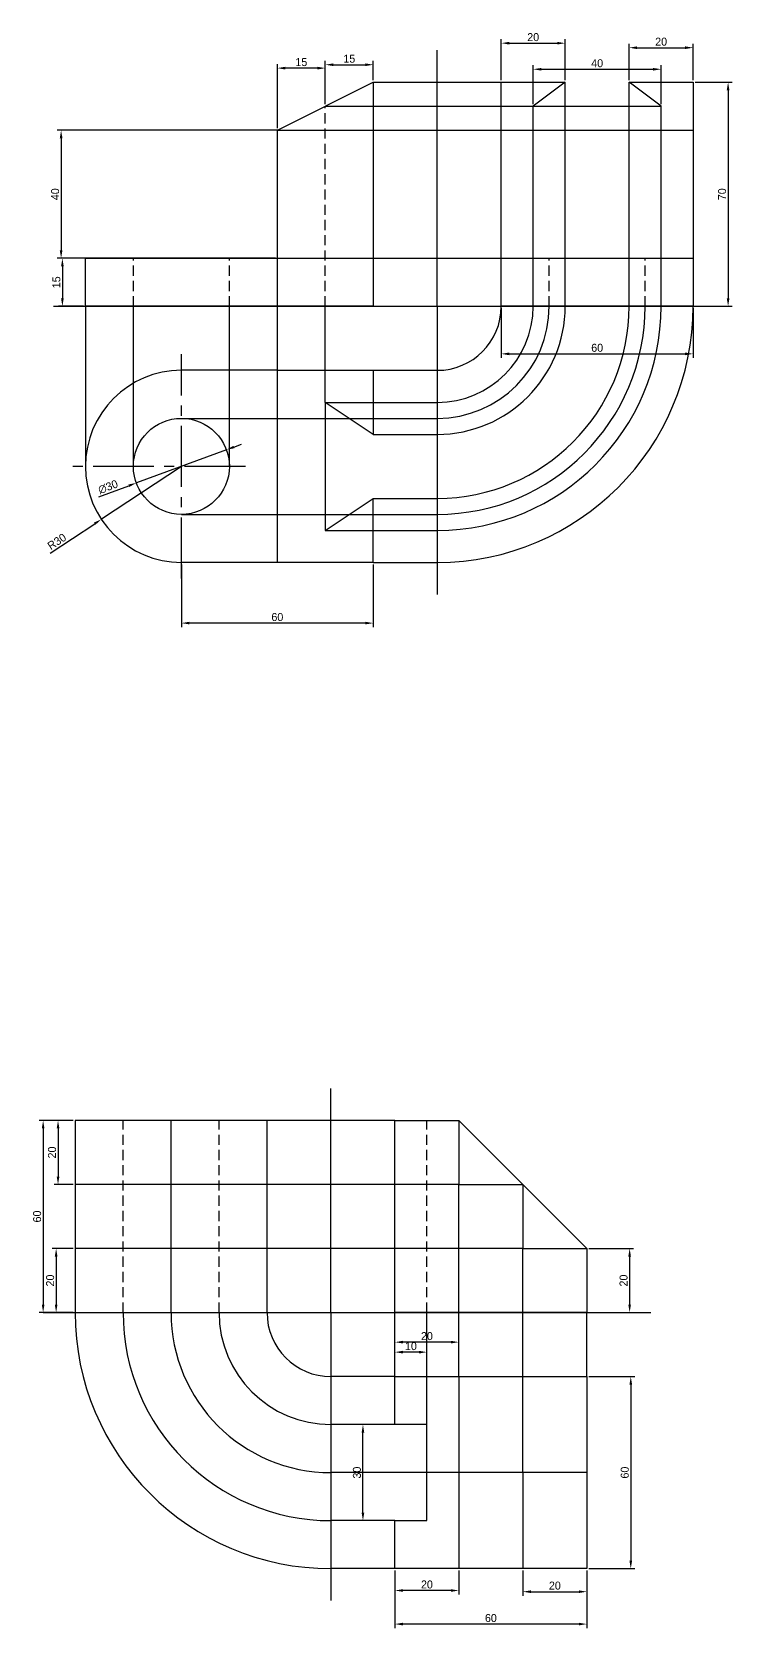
# Model space of a CAD drawing. Header units: millimetres. Extents: x 304 to 2745, y -1395 to 233.
# Drawn here: x 304.4 to 523.3, y -1293.6 to -795 of the extents above; entities that cross this region are included whole.
import ezdxf

# ---------------------------------------------------------------- set-up
doc = ezdxf.new("R2010")
doc.units = ezdxf.units.MM
doc.linetypes.add('CENTER2', pattern=[28.575, 19.05, -3.175, 3.175, -3.175])
doc.linetypes.add('HIDDEN2', pattern=[4.7625, 3.175, -1.5875])
doc.layers.get('0').update_dxf_attribs({"color": 20})
for name, color, linetype in [('center', 160, 'CENTER2'), ('construction', 8, 'Continuous'), ('dimension', 200, 'Continuous'), ('hidden', 82, 'HIDDEN2')]:
    doc.layers.add(name, color=color, linetype=linetype)
doc.layers.add('object', color=250, linetype='Continuous', lineweight=30)
doc.dimstyles.new('ISO-25', dxfattribs={"dimtxt": 2.5, "dimasz": 2.5, "dimexe": 1.25, "dimexo": 0.625, "dimtad": 1, "dimtxsty": 'Standard', "dimcen": 2.5, "dimadec": 0, "dimazin": 0, "dimtfac": 1, "dimtmove": 0, "dimatfit": 3, "dimfxl": 1, "dimarcsym": 0})

# ---------------------------------------------------------------- blocks, each defined once
blk = doc.blocks.new('*D197')
at = {"layer": 'Defpoints', "color": 0, "transparency": 16777216}
for p in [(321.12, -865.71), (313.9, -880.71), (321.12, -880.71)]:
    blk.add_point(p, dxfattribs=at)
at = {"layer": 'dimension', "color": 0, "lineweight": -2, "transparency": 16777216}
for p, q in [((320.49, -865.71), (312.65, -865.71)), ((313.9, -868.21), (313.9, -878.21)), ((320.49, -880.71), (312.65, -880.71))]:
    blk.add_line(p, q, dxfattribs=at)
at = {"layer": 'dimension', "color": 0, "transparency": 16777216}
for points in [[(313.49, -868.21), (314.32, -868.21), (313.9, -865.71)], [(313.49, -878.21), (314.32, -878.21), (313.9, -880.71)]]:
    blk.add_solid(points, dxfattribs=at)
at = {"layer": 'dimension', "color": 0, "transparency": 16777216, "insert": (312.03, -873.21), "char_height": 2.5, "attachment_point": 5, "rotation": 90}
blk.add_mtext('15', dxfattribs=at)
blk = doc.blocks.new('*D198')
at = {"layer": 'Defpoints', "color": 0, "transparency": 16777216}
for p in [(351.12, -960.71), (411.12, -960.71), (351.12, -979.68)]:
    blk.add_point(p, dxfattribs=at)
at = {"layer": 'dimension', "color": 0, "lineweight": -2, "transparency": 16777216}
for p, q in [((351.12, -961.34), (351.12, -980.93)), ((411.12, -961.34), (411.12, -980.93)), ((408.62, -979.68), (353.62, -979.68))]:
    blk.add_line(p, q, dxfattribs=at)
at = {"layer": 'dimension', "color": 0, "transparency": 16777216}
for points in [[(353.62, -979.26), (353.62, -980.09), (351.12, -979.68)], [(408.62, -979.26), (408.62, -980.09), (411.12, -979.68)]]:
    blk.add_solid(points, dxfattribs=at)
at = {"layer": 'dimension', "color": 0, "transparency": 16777216, "insert": (381.12, -977.8), "char_height": 2.5, "attachment_point": 5}
blk.add_mtext('60', dxfattribs=at)
blk = doc.blocks.new('*D199')
at = {"layer": 'Defpoints', "color": 0, "transparency": 16777216}
for p in [(351.12, -930.71), (326.09, -947.25)]:
    blk.add_point(p, dxfattribs=at)
at = {"layer": 'dimension', "color": 0, "lineweight": -2, "transparency": 16777216}
for p, q in [((351.12, -930.71), (326.09, -947.25)), ((310.07, -957.84), (324, -948.63))]:
    blk.add_line(p, q, dxfattribs=at)
at = {"layer": 'dimension', "color": 0, "transparency": 16777216}
blk.add_solid([(323.77, -948.28), (324.23, -948.98), (326.09, -947.25)], dxfattribs=at)
at = {"layer": 'dimension', "color": 0, "transparency": 16777216, "insert": (312.17, -954.2), "char_height": 2.5, "attachment_point": 5, "rotation": 33.4564}
blk.add_mtext('R30', dxfattribs=at)
blk = doc.blocks.new('*D200')
at = {"layer": 'Defpoints', "color": 0, "transparency": 16777216}
for p in [(365.19, -925.54), (337.04, -935.89)]:
    blk.add_point(p, dxfattribs=at)
at = {"layer": 'dimension', "color": 0, "lineweight": -2, "transparency": 16777216}
for p, q in [((365.19, -925.54), (337.04, -935.89)), ((367.54, -924.67), (369.89, -923.81)), ((325.31, -940.21), (334.69, -936.76))]:
    blk.add_line(p, q, dxfattribs=at)
at = {"layer": 'dimension', "color": 0, "transparency": 16777216}
for points in [[(367.4, -924.28), (367.68, -925.06), (365.19, -925.54)], [(334.55, -936.37), (334.84, -937.15), (337.04, -935.89)]]:
    blk.add_solid(points, dxfattribs=at)
at = {"layer": 'dimension', "color": 0, "transparency": 16777216, "insert": (328.18, -937.15), "char_height": 2.5, "attachment_point": 5, "rotation": 20.1979}
blk.add_mtext('∅30', dxfattribs=at)
blk = doc.blocks.new('*D201')
at = {"layer": 'Defpoints', "color": 0, "transparency": 16777216}
for p in [(411.12, -805.25), (411.12, -810.71), (396.12, -818.21)]:
    blk.add_point(p, dxfattribs=at)
at = {"layer": 'dimension', "color": 0, "lineweight": -2, "transparency": 16777216}
for p, q in [((396.12, -817.59), (396.12, -804)), ((398.62, -805.25), (408.62, -805.25)), ((411.12, -810.09), (411.12, -804))]:
    blk.add_line(p, q, dxfattribs=at)
at = {"layer": 'dimension', "color": 0, "transparency": 16777216}
for points in [[(398.62, -804.83), (398.62, -805.66), (396.12, -805.25)], [(408.62, -804.83), (408.62, -805.66), (411.12, -805.25)]]:
    blk.add_solid(points, dxfattribs=at)
at = {"layer": 'dimension', "color": 0, "transparency": 16777216, "insert": (403.62, -803.37), "char_height": 2.5, "attachment_point": 5}
blk.add_mtext('15', dxfattribs=at)
blk = doc.blocks.new('*D202')
at = {"layer": 'Defpoints', "color": 0, "transparency": 16777216}
for p in [(381.12, -806.31), (396.12, -818.21), (381.12, -825.71)]:
    blk.add_point(p, dxfattribs=at)
at = {"layer": 'dimension', "color": 0, "lineweight": -2, "transparency": 16777216}
for p, q in [((381.12, -825.09), (381.12, -805.06)), ((393.62, -806.31), (383.62, -806.31)), ((396.12, -817.59), (396.12, -805.06))]:
    blk.add_line(p, q, dxfattribs=at)
at = {"layer": 'dimension', "color": 0, "transparency": 16777216}
for points in [[(383.62, -805.89), (383.62, -806.73), (381.12, -806.31)], [(393.62, -805.89), (393.62, -806.73), (396.12, -806.31)]]:
    blk.add_solid(points, dxfattribs=at)
at = {"layer": 'dimension', "color": 0, "transparency": 16777216, "insert": (388.62, -804.43), "char_height": 2.5, "attachment_point": 5}
blk.add_mtext('15', dxfattribs=at)
blk = doc.blocks.new('*D203')
at = {"layer": 'Defpoints', "color": 0, "transparency": 16777216}
for p in [(381.96, -825.71), (313.51, -865.71), (381.12, -865.71)]:
    blk.add_point(p, dxfattribs=at)
at = {"layer": 'dimension', "color": 0, "lineweight": -2, "transparency": 16777216}
for p, q in [((381.34, -825.71), (312.26, -825.71)), ((313.51, -828.21), (313.51, -863.21)), ((380.49, -865.71), (312.26, -865.71))]:
    blk.add_line(p, q, dxfattribs=at)
at = {"layer": 'dimension', "color": 0, "transparency": 16777216}
for points in [[(313.09, -828.21), (313.93, -828.21), (313.51, -825.71)], [(313.09, -863.21), (313.93, -863.21), (313.51, -865.71)]]:
    blk.add_solid(points, dxfattribs=at)
at = {"layer": 'dimension', "color": 0, "transparency": 16777216, "insert": (311.64, -845.71), "char_height": 2.5, "attachment_point": 5, "rotation": 90}
blk.add_mtext('40', dxfattribs=at)
blk = doc.blocks.new('*D204')
at = {"layer": 'Defpoints', "color": 0, "transparency": 16777216}
for p in [(471.12, -798.51), (451.12, -810.71), (471.12, -810.71)]:
    blk.add_point(p, dxfattribs=at)
at = {"layer": 'dimension', "color": 0, "lineweight": -2, "transparency": 16777216}
for p, q in [((451.12, -810.09), (451.12, -797.26)), ((471.12, -810.09), (471.12, -797.26)), ((453.62, -798.51), (468.62, -798.51))]:
    blk.add_line(p, q, dxfattribs=at)
at = {"layer": 'dimension', "color": 0, "transparency": 16777216}
for points in [[(453.62, -798.1), (453.62, -798.93), (451.12, -798.51)], [(468.62, -798.1), (468.62, -798.93), (471.12, -798.51)]]:
    blk.add_solid(points, dxfattribs=at)
at = {"layer": 'dimension', "color": 0, "transparency": 16777216, "insert": (461.12, -796.64), "char_height": 2.5, "attachment_point": 5}
blk.add_mtext('20', dxfattribs=at)
blk = doc.blocks.new('*D205')
at = {"layer": 'Defpoints', "color": 0, "transparency": 16777216}
for p in [(511.12, -799.93), (491.12, -810.71), (511.12, -810.71)]:
    blk.add_point(p, dxfattribs=at)
at = {"layer": 'dimension', "color": 0, "lineweight": -2, "transparency": 16777216}
for p, q in [((491.12, -810.09), (491.12, -798.68)), ((493.62, -799.93), (508.62, -799.93)), ((511.12, -810.09), (511.12, -798.68))]:
    blk.add_line(p, q, dxfattribs=at)
at = {"layer": 'dimension', "color": 0, "transparency": 16777216}
for points in [[(493.62, -799.51), (493.62, -800.35), (491.12, -799.93)], [(508.62, -799.51), (508.62, -800.35), (511.12, -799.93)]]:
    blk.add_solid(points, dxfattribs=at)
at = {"layer": 'dimension', "color": 0, "transparency": 16777216, "insert": (501.12, -798.05), "char_height": 2.5, "attachment_point": 5}
blk.add_mtext('20', dxfattribs=at)
blk = doc.blocks.new('*D206')
at = {"layer": 'Defpoints', "color": 0, "transparency": 16777216}
for p in [(501.12, -806.66), (461.12, -818.21), (501.12, -818.21)]:
    blk.add_point(p, dxfattribs=at)
at = {"layer": 'dimension', "color": 0, "lineweight": -2, "transparency": 16777216}
for p, q in [((461.12, -817.59), (461.12, -805.41)), ((463.62, -806.66), (498.62, -806.66)), ((501.12, -817.59), (501.12, -805.41))]:
    blk.add_line(p, q, dxfattribs=at)
at = {"layer": 'dimension', "color": 0, "transparency": 16777216}
for points in [[(463.62, -806.25), (463.62, -807.08), (461.12, -806.66)], [(498.62, -806.25), (498.62, -807.08), (501.12, -806.66)]]:
    blk.add_solid(points, dxfattribs=at)
at = {"layer": 'dimension', "color": 0, "transparency": 16777216, "insert": (481.12, -804.79), "char_height": 2.5, "attachment_point": 5}
blk.add_mtext('40', dxfattribs=at)
blk = doc.blocks.new('*D207')
at = {"layer": 'Defpoints', "color": 0, "transparency": 16777216}
for p in [(511.12, -810.71), (511.12, -880.71), (522.06, -880.71)]:
    blk.add_point(p, dxfattribs=at)
at = {"layer": 'dimension', "color": 0, "lineweight": -2, "transparency": 16777216}
for p, q in [((511.74, -810.71), (523.31, -810.71)), ((522.06, -813.21), (522.06, -878.21)), ((511.74, -880.71), (523.31, -880.71))]:
    blk.add_line(p, q, dxfattribs=at)
at = {"layer": 'dimension', "color": 0, "transparency": 16777216}
for points in [[(521.64, -813.21), (522.48, -813.21), (522.06, -810.71)], [(521.64, -878.21), (522.48, -878.21), (522.06, -880.71)]]:
    blk.add_solid(points, dxfattribs=at)
at = {"layer": 'dimension', "color": 0, "transparency": 16777216, "insert": (520.19, -845.71), "char_height": 2.5, "attachment_point": 5, "rotation": 90}
blk.add_mtext('70', dxfattribs=at)
blk = doc.blocks.new('*D208')
at = {"layer": 'Defpoints', "color": 0, "transparency": 16777216}
for p in [(451.12, -880.71), (511.12, -880.71), (511.12, -895.57)]:
    blk.add_point(p, dxfattribs=at)
at = {"layer": 'dimension', "color": 0, "lineweight": -2, "transparency": 16777216}
for p, q in [((451.12, -881.34), (451.12, -896.82)), ((511.12, -881.34), (511.12, -896.82)), ((453.62, -895.57), (508.62, -895.57))]:
    blk.add_line(p, q, dxfattribs=at)
at = {"layer": 'dimension', "color": 0, "transparency": 16777216}
for points in [[(453.62, -895.15), (453.62, -895.98), (451.12, -895.57)], [(508.62, -895.15), (508.62, -895.98), (511.12, -895.57)]]:
    blk.add_solid(points, dxfattribs=at)
at = {"layer": 'dimension', "color": 0, "transparency": 16777216, "insert": (481.12, -893.69), "char_height": 2.5, "attachment_point": 5}
blk.add_mtext('60', dxfattribs=at)
blk = doc.blocks.new('*D209')
at = {"layer": 'Defpoints', "color": 0, "transparency": 16777216}
for p in [(477.89, -1215.06), (477.89, -1275.06), (491.63, -1275.06)]:
    blk.add_point(p, dxfattribs=at)
at = {"layer": 'dimension', "color": 0, "lineweight": -2, "transparency": 16777216}
for p, q in [((478.51, -1215.06), (492.88, -1215.06)), ((491.63, -1217.56), (491.63, -1272.56)), ((478.51, -1275.06), (492.88, -1275.06))]:
    blk.add_line(p, q, dxfattribs=at)
at = {"layer": 'dimension', "color": 0, "transparency": 16777216}
for points in [[(491.21, -1217.56), (492.04, -1217.56), (491.63, -1215.06)], [(491.21, -1272.56), (492.04, -1272.56), (491.63, -1275.06)]]:
    blk.add_solid(points, dxfattribs=at)
at = {"layer": 'dimension', "color": 0, "transparency": 16777216, "insert": (489.75, -1245.06), "char_height": 2.5, "attachment_point": 5, "rotation": 90}
blk.add_mtext('60', dxfattribs=at)
blk = doc.blocks.new('*D210')
at = {"layer": 'Defpoints', "color": 0, "transparency": 16777216}
for p in [(417.89, -1275.06), (477.89, -1275.06), (417.89, -1292.38)]:
    blk.add_point(p, dxfattribs=at)
at = {"layer": 'dimension', "color": 0, "lineweight": -2, "transparency": 16777216}
for p, q in [((417.89, -1275.68), (417.89, -1293.63)), ((477.89, -1275.68), (477.89, -1293.63)), ((475.39, -1292.38), (420.39, -1292.38))]:
    blk.add_line(p, q, dxfattribs=at)
at = {"layer": 'dimension', "color": 0, "transparency": 16777216}
for points in [[(420.39, -1291.96), (420.39, -1292.8), (417.89, -1292.38)], [(475.39, -1291.96), (475.39, -1292.8), (477.89, -1292.38)]]:
    blk.add_solid(points, dxfattribs=at)
at = {"layer": 'dimension', "color": 0, "transparency": 16777216, "insert": (447.89, -1290.51), "char_height": 2.5, "attachment_point": 5}
blk.add_mtext('60', dxfattribs=at)
blk = doc.blocks.new('*D211')
at = {"layer": 'Defpoints', "color": 0, "transparency": 16777216}
for p in [(457.89, -1275.06), (477.89, -1275.06), (477.89, -1282.26)]:
    blk.add_point(p, dxfattribs=at)
at = {"layer": 'dimension', "color": 0, "lineweight": -2, "transparency": 16777216}
for p, q in [((457.89, -1275.68), (457.89, -1283.51)), ((477.89, -1275.68), (477.89, -1283.51)), ((460.39, -1282.26), (475.39, -1282.26))]:
    blk.add_line(p, q, dxfattribs=at)
at = {"layer": 'dimension', "color": 0, "transparency": 16777216}
for points in [[(460.39, -1281.84), (460.39, -1282.68), (457.89, -1282.26)], [(475.39, -1281.84), (475.39, -1282.68), (477.89, -1282.26)]]:
    blk.add_solid(points, dxfattribs=at)
at = {"layer": 'dimension', "color": 0, "transparency": 16777216, "insert": (467.89, -1280.38), "char_height": 2.5, "attachment_point": 5}
blk.add_mtext('20', dxfattribs=at)
blk = doc.blocks.new('*D212')
at = {"layer": 'Defpoints', "color": 0, "transparency": 16777216}
for p in [(407.89, -1230.06), (417.89, -1230.06), (417.89, -1260.06)]:
    blk.add_point(p, dxfattribs=at)
at = {"layer": 'dimension', "color": 0, "lineweight": -2, "transparency": 16777216}
for p, q in [((417.26, -1230.06), (406.64, -1230.06)), ((407.89, -1257.56), (407.89, -1232.56)), ((417.26, -1260.06), (406.64, -1260.06))]:
    blk.add_line(p, q, dxfattribs=at)
at = {"layer": 'dimension', "color": 0, "transparency": 16777216}
for points in [[(407.47, -1232.56), (408.3, -1232.56), (407.89, -1230.06)], [(407.47, -1257.56), (408.3, -1257.56), (407.89, -1260.06)]]:
    blk.add_solid(points, dxfattribs=at)
at = {"layer": 'dimension', "color": 0, "transparency": 16777216, "insert": (406.01, -1245.06), "char_height": 2.5, "attachment_point": 5, "rotation": 90}
blk.add_mtext('30', dxfattribs=at)
blk = doc.blocks.new('*D213')
at = {"layer": 'Defpoints', "color": 0, "transparency": 16777216}
for p in [(417.89, -1207.43), (417.89, -1230.06), (427.89, -1230.06)]:
    blk.add_point(p, dxfattribs=at)
at = {"layer": 'dimension', "color": 0, "lineweight": -2, "transparency": 16777216}
for p, q in [((417.89, -1229.43), (417.89, -1206.18)), ((427.89, -1229.43), (427.89, -1206.18)), ((425.39, -1207.43), (420.39, -1207.43))]:
    blk.add_line(p, q, dxfattribs=at)
at = {"layer": 'dimension', "color": 0, "transparency": 16777216}
for points in [[(420.39, -1207.01), (420.39, -1207.85), (417.89, -1207.43)], [(425.39, -1207.01), (425.39, -1207.85), (427.89, -1207.43)]]:
    blk.add_solid(points, dxfattribs=at)
at = {"layer": 'dimension', "color": 0, "transparency": 16777216, "insert": (422.89, -1205.56), "char_height": 2.5, "attachment_point": 5}
blk.add_mtext('10', dxfattribs=at)
blk = doc.blocks.new('*D214')
at = {"layer": 'Defpoints', "color": 0, "transparency": 16777216}
for p in [(417.89, -1275.06), (437.89, -1275.06), (417.89, -1281.9)]:
    blk.add_point(p, dxfattribs=at)
at = {"layer": 'dimension', "color": 0, "lineweight": -2, "transparency": 16777216}
for p, q in [((417.89, -1275.68), (417.89, -1283.15)), ((437.89, -1275.68), (437.89, -1283.15)), ((435.39, -1281.9), (420.39, -1281.9))]:
    blk.add_line(p, q, dxfattribs=at)
at = {"layer": 'dimension', "color": 0, "transparency": 16777216}
for points in [[(420.39, -1281.48), (420.39, -1282.31), (417.89, -1281.9)], [(435.39, -1281.48), (435.39, -1282.31), (437.89, -1281.9)]]:
    blk.add_solid(points, dxfattribs=at)
at = {"layer": 'dimension', "color": 0, "transparency": 16777216, "insert": (427.89, -1280.02), "char_height": 2.5, "attachment_point": 5}
blk.add_mtext('20', dxfattribs=at)
blk = doc.blocks.new('*D215')
at = {"layer": 'Defpoints', "color": 0, "transparency": 16777216}
for p in [(317.89, -1135.06), (307.89, -1195.06), (317.89, -1195.06)]:
    blk.add_point(p, dxfattribs=at)
at = {"layer": 'dimension', "color": 0, "lineweight": -2, "transparency": 16777216}
for p, q in [((317.26, -1135.06), (306.64, -1135.06)), ((307.89, -1137.56), (307.89, -1192.56)), ((317.26, -1195.06), (306.64, -1195.06))]:
    blk.add_line(p, q, dxfattribs=at)
at = {"layer": 'dimension', "color": 0, "transparency": 16777216}
for points in [[(307.47, -1137.56), (308.3, -1137.56), (307.89, -1135.06)], [(307.47, -1192.56), (308.3, -1192.56), (307.89, -1195.06)]]:
    blk.add_solid(points, dxfattribs=at)
at = {"layer": 'dimension', "color": 0, "transparency": 16777216, "insert": (306.01, -1165.06), "char_height": 2.5, "attachment_point": 5, "rotation": 90}
blk.add_mtext('60', dxfattribs=at)
blk = doc.blocks.new('*D216')
at = {"layer": 'Defpoints', "color": 0, "transparency": 16777216}
for p in [(317.89, -1135.06), (312.55, -1155.06), (317.89, -1155.06)]:
    blk.add_point(p, dxfattribs=at)
at = {"layer": 'dimension', "color": 0, "lineweight": -2, "transparency": 16777216}
for p, q in [((317.26, -1135.06), (311.3, -1135.06)), ((312.55, -1137.56), (312.55, -1152.56)), ((317.26, -1155.06), (311.3, -1155.06))]:
    blk.add_line(p, q, dxfattribs=at)
at = {"layer": 'dimension', "color": 0, "transparency": 16777216}
for points in [[(312.13, -1137.56), (312.97, -1137.56), (312.55, -1135.06)], [(312.13, -1152.56), (312.97, -1152.56), (312.55, -1155.06)]]:
    blk.add_solid(points, dxfattribs=at)
at = {"layer": 'dimension', "color": 0, "transparency": 16777216, "insert": (310.68, -1145.06), "char_height": 2.5, "attachment_point": 5, "rotation": 90}
blk.add_mtext('20', dxfattribs=at)
blk = doc.blocks.new('*D217')
at = {"layer": 'Defpoints', "color": 0, "transparency": 16777216}
for p in [(317.89, -1175.06), (311.95, -1195.06), (317.89, -1195.06)]:
    blk.add_point(p, dxfattribs=at)
at = {"layer": 'dimension', "color": 0, "lineweight": -2, "transparency": 16777216}
for p, q in [((317.26, -1175.06), (310.7, -1175.06)), ((311.95, -1177.56), (311.95, -1192.56)), ((317.26, -1195.06), (310.7, -1195.06))]:
    blk.add_line(p, q, dxfattribs=at)
at = {"layer": 'dimension', "color": 0, "transparency": 16777216}
for points in [[(311.53, -1177.56), (312.37, -1177.56), (311.95, -1175.06)], [(311.53, -1192.56), (312.37, -1192.56), (311.95, -1195.06)]]:
    blk.add_solid(points, dxfattribs=at)
at = {"layer": 'dimension', "color": 0, "transparency": 16777216, "insert": (310.08, -1185.06), "char_height": 2.5, "attachment_point": 5, "rotation": 90}
blk.add_mtext('20', dxfattribs=at)
blk = doc.blocks.new('*D218')
at = {"layer": 'Defpoints', "color": 0, "transparency": 16777216}
for p in [(417.89, -1204.31), (417.89, -1215.06), (437.89, -1215.06)]:
    blk.add_point(p, dxfattribs=at)
at = {"layer": 'dimension', "color": 0, "lineweight": -2, "transparency": 16777216}
for p, q in [((417.89, -1214.43), (417.89, -1203.06)), ((435.39, -1204.31), (420.39, -1204.31)), ((437.89, -1214.43), (437.89, -1203.06))]:
    blk.add_line(p, q, dxfattribs=at)
at = {"layer": 'dimension', "color": 0, "transparency": 16777216}
for points in [[(420.39, -1203.89), (420.39, -1204.72), (417.89, -1204.31)], [(435.39, -1203.89), (435.39, -1204.72), (437.89, -1204.31)]]:
    blk.add_solid(points, dxfattribs=at)
at = {"layer": 'dimension', "color": 0, "transparency": 16777216, "insert": (427.89, -1202.43), "char_height": 2.5, "attachment_point": 5}
blk.add_mtext('20', dxfattribs=at)
blk = doc.blocks.new('*D219')
at = {"layer": 'Defpoints', "color": 0, "transparency": 16777216}
for p in [(477.89, -1175.06), (477.89, -1195.06), (491.27, -1195.06)]:
    blk.add_point(p, dxfattribs=at)
at = {"layer": 'dimension', "color": 0, "lineweight": -2, "transparency": 16777216}
for p, q in [((478.51, -1175.06), (492.52, -1175.06)), ((491.27, -1177.56), (491.27, -1192.56)), ((478.51, -1195.06), (492.52, -1195.06))]:
    blk.add_line(p, q, dxfattribs=at)
at = {"layer": 'dimension', "color": 0, "transparency": 16777216}
for points in [[(490.85, -1177.56), (491.68, -1177.56), (491.27, -1175.06)], [(490.85, -1192.56), (491.68, -1192.56), (491.27, -1195.06)]]:
    blk.add_solid(points, dxfattribs=at)
at = {"layer": 'dimension', "color": 0, "transparency": 16777216, "insert": (489.39, -1185.06), "char_height": 2.5, "attachment_point": 5, "rotation": 90}
blk.add_mtext('20', dxfattribs=at)

msp = doc.modelspace()

# ---------------------------------------------------------------- linework, layer by layer
for p, q in [((431.116, -880.715), (431.116, -800.715)), ((311.116, -880.715), (431.116, -880.715)), ((431.116, -880.715), (431.116, -970.715)), ((431.116, -880.715), (521.116, -880.715)), ((397.888, -1195.057), (397.888, -1125.057)), ((307.888, -1195.057), (397.888, -1195.057)), ((397.888, -1195.057), (497.888, -1195.057)), ((397.888, -1195.057), (397.888, -1285.057))]:
    msp.add_line(p, q)
at = {"layer": 'center'}
for p, q in [((351.116, -965.715), (351.116, -895.715)), ((371.116, -930.715), (316.116, -930.715))]:
    msp.add_line(p, q, dxfattribs=at)
at = {"layer": 'construction'}
for p, q in [((411.116, -810.715), (451.116, -810.715)), ((471.116, -880.715), (471.116, -810.715)), ((491.116, -880.715), (491.116, -810.715)), ((396.116, -818.215), (461.116, -818.215)), ((461.116, -880.715), (461.116, -818.215)), ((501.116, -880.715), (501.116, -818.215)), ((381.116, -825.715), (451.116, -825.715)), ((381.116, -900.715), (381.116, -865.715)), ((381.116, -865.715), (451.116, -865.715)), ((321.116, -880.715), (321.116, -930.715)), ((336.116, -930.715), (336.116, -880.715)), ((366.116, -930.715), (366.116, -880.715)), ((396.116, -910.715), (396.116, -880.715)), ((411.116, -900.715), (431.116, -900.715)), ((396.116, -910.715), (431.116, -910.715)), ((351.116, -915.715), (431.116, -915.715)), ((411.116, -920.715), (431.116, -920.715)), ((411.116, -940.715), (431.116, -940.715)), ((351.116, -945.715), (431.116, -945.715)), ((396.116, -950.715), (431.116, -950.715)), ((411.116, -960.715), (431.116, -960.715)), ((417.888, -1135.057), (377.888, -1135.057)), ((377.888, -1155.057), (347.888, -1155.057)), ((437.888, -1155.057), (377.888, -1155.057)), ((437.888, -1215.057), (437.888, -1155.057)), ((347.888, -1195.057), (347.888, -1175.057)), ((457.888, -1175.057), (377.888, -1175.057)), ((457.888, -1245.057), (457.888, -1175.057)), ((417.888, -1215.057), (417.888, -1195.057)), ((427.888, -1230.057), (427.888, -1195.057)), ((477.888, -1215.057), (477.888, -1195.057)), ((417.888, -1215.057), (397.888, -1215.057)), ((417.888, -1215.057), (477.888, -1215.057)), ((417.888, -1230.057), (397.888, -1230.057)), ((437.888, -1245.057), (397.888, -1245.057)), ((417.888, -1260.057), (397.888, -1260.057)), ((417.888, -1275.057), (397.888, -1275.057)), ((477.888, -1275.057), (417.888, -1275.057))]:
    msp.add_line(p, q, dxfattribs=at)
for centre, radius, start, end in [((431.116, -880.715), 20, 270, 0), ((431.116, -880.715), 30, 270, 0), ((431.116, -880.715), 35, 270, 0), ((431.116, -880.715), 40, 270, 0), ((431.116, -880.715), 60, 270, 0), ((431.116, -880.715), 65, 270, 0), ((431.116, -880.715), 80, 270, 0), ((431.116, -880.715), 70, 270, 0), ((397.888, -1195.057), 80, 180, 270), ((397.888, -1195.057), 65, 180, 270), ((397.888, -1195.057), 50, 180, 270), ((397.888, -1195.057), 35, 180, 270), ((397.888, -1195.057), 20, 180, 270)]:
    msp.add_arc(centre, radius, start, end, dxfattribs=at)
at = {"layer": 'hidden'}
for p, q in [((396.116, -880.715), (396.116, -818.215)), ((336.116, -880.715), (336.116, -865.715)), ((366.116, -880.715), (366.116, -865.715)), ((466.116, -880.715), (466.116, -865.715)), ((496.116, -880.715), (496.116, -865.715)), ((332.888, -1195.057), (332.888, -1135.057)), ((362.888, -1195.057), (362.888, -1135.057)), ((427.888, -1195.057), (427.888, -1135.057))]:
    msp.add_line(p, q, dxfattribs=at)
at = {"layer": 'object'}
for p, q in [((381.116, -825.715), (411.116, -810.715)), ((411.116, -810.715), (411.116, -880.715)), ((451.116, -825.715), (451.116, -810.715)), ((451.116, -810.715), (471.116, -810.715)), ((471.116, -810.715), (461.116, -818.215)), ((491.116, -810.715), (511.116, -810.715)), ((501.116, -818.215), (491.116, -810.715)), ((511.116, -810.715), (511.116, -825.715)), ((461.116, -818.215), (501.116, -818.215)), ((381.116, -865.715), (381.116, -825.715)), ((451.116, -865.715), (451.116, -825.715)), ((451.116, -825.715), (511.116, -825.715)), ((511.116, -825.715), (511.116, -865.715)), ((321.116, -880.715), (321.116, -865.715)), ((321.116, -865.715), (381.116, -865.715)), ((451.116, -880.715), (451.116, -865.715)), ((451.116, -865.715), (511.116, -865.715)), ((511.116, -865.715), (511.116, -880.715)), ((411.116, -880.715), (321.116, -880.715)), ((511.116, -880.715), (451.116, -880.715)), ((381.116, -900.715), (351.116, -900.715)), ((381.116, -960.715), (381.116, -900.715)), ((381.116, -900.715), (396.116, -900.715)), ((396.116, -900.715), (411.116, -900.715)), ((411.116, -900.715), (411.116, -920.715)), ((396.116, -910.715), (396.116, -950.715)), ((411.116, -920.715), (396.116, -910.715)), ((396.116, -950.715), (411.116, -940.715)), ((411.116, -960.715), (411.116, -940.715)), ((381.116, -960.715), (351.116, -960.715)), ((411.116, -960.715), (381.116, -960.715)), ((377.888, -1135.057), (317.888, -1135.057)), ((317.888, -1135.057), (317.888, -1195.057)), ((347.888, -1175.057), (347.888, -1135.057)), ((377.888, -1195.057), (377.888, -1135.057)), ((417.888, -1195.057), (417.888, -1135.057)), ((417.888, -1135.057), (437.888, -1135.057)), ((437.888, -1135.057), (437.888, -1155.057)), ((477.888, -1175.057), (437.888, -1135.057)), ((347.888, -1155.057), (317.888, -1155.057)), ((437.888, -1155.057), (457.888, -1155.057)), ((457.888, -1155.057), (457.888, -1175.057)), ((377.888, -1175.057), (317.888, -1175.057)), ((457.888, -1175.057), (477.888, -1175.057)), ((477.888, -1175.057), (477.888, -1195.057)), ((317.888, -1195.057), (377.888, -1195.057)), ((477.888, -1195.057), (417.888, -1195.057)), ((417.888, -1215.057), (437.888, -1215.057)), ((417.888, -1230.057), (417.888, -1215.057)), ((437.888, -1215.057), (437.888, -1275.057)), ((437.888, -1215.057), (477.888, -1215.057)), ((477.888, -1215.057), (477.888, -1275.057)), ((427.888, -1230.057), (417.888, -1230.057)), ((427.888, -1260.057), (427.888, -1230.057)), ((477.888, -1245.057), (437.888, -1245.057)), ((457.888, -1245.057), (457.888, -1275.057)), ((417.888, -1275.057), (417.888, -1260.057)), ((417.888, -1260.057), (427.888, -1260.057)), ((437.888, -1275.057), (417.888, -1275.057)), ((477.888, -1275.057), (437.888, -1275.057))]:
    msp.add_line(p, q, dxfattribs=at)
msp.add_circle((351.116, -930.715), 15, dxfattribs=at)
msp.add_arc((351.116, -930.715), 30, 90, 270, dxfattribs=at)

# ---------------------------------------------------------------- dimensions: what is measured, and where the dimension line sits
at = {"layer": 'dimension'}
for base, p1, p2, picture, middle in [((471.116, -798.512), (451.116, -810.715), (471.116, -810.715), '*D204', (461.116, -796.637)), ((511.116, -799.93), (491.116, -810.715), (511.116, -810.715), '*D205', (501.116, -798.055)), ((381.116, -806.309), (396.116, -818.215), (381.116, -825.715), '*D202', (388.616, -804.434)), ((411.116, -805.246), (396.116, -818.215), (411.116, -810.715), '*D201', (403.616, -803.371)), ((501.116, -806.663), (461.116, -818.215), (501.116, -818.215), '*D206', (481.116, -804.788)), ((511.116, -895.565), (451.116, -880.715), (511.116, -880.715), '*D208', (481.116, -893.69)), ((351.116, -979.678), (411.116, -960.715), (351.116, -960.715), '*D198', (381.116, -977.803)), ((417.888, -1204.305), (437.888, -1215.057), (417.888, -1215.057), '*D218', (427.888, -1202.43)), ((417.888, -1207.43), (427.888, -1230.057), (417.888, -1230.057), '*D213', (422.888, -1205.555)), ((417.888, -1292.381), (477.888, -1275.057), (417.888, -1275.057), '*D210', (447.888, -1290.506)), ((417.888, -1281.898), (437.888, -1275.057), (417.888, -1275.057), '*D214', (427.888, -1280.023)), ((477.888, -1282.259), (457.888, -1275.057), (477.888, -1275.057), '*D211', (467.888, -1280.384))]:
    dim = msp.add_linear_dim(base=base, p1=p1, p2=p2, dimstyle='ISO-25', dxfattribs=at)
    dim.commit()
    dim.dimension.update_dxf_attribs({"geometry": picture, "text_midpoint": middle})
for base, p1, p2, picture, middle in [((522.061, -880.715), (511.116, -810.715), (511.116, -880.715), '*D207', (520.186, -845.715)), ((313.511, -865.715), (381.964, -825.715), (381.116, -865.715), '*D203', (311.636, -845.715)), ((313.904, -880.715), (321.116, -865.715), (321.116, -880.715), '*D197', (312.029, -873.215)), ((307.888, -1195.057), (317.888, -1135.057), (317.888, -1195.057), '*D215', (306.013, -1165.057)), ((312.55, -1155.057), (317.888, -1135.057), (317.888, -1155.057), '*D216', (310.675, -1145.057)), ((311.951, -1195.057), (317.888, -1175.057), (317.888, -1195.057), '*D217', (310.076, -1185.057)), ((491.266, -1195.057), (477.888, -1175.057), (477.888, -1195.057), '*D219', (489.391, -1185.057)), ((491.628, -1275.057), (477.888, -1215.057), (477.888, -1275.057), '*D209', (489.753, -1245.057)), ((407.888, -1230.057), (417.888, -1260.057), (417.888, -1230.057), '*D212', (406.013, -1245.057))]:
    dim = msp.add_linear_dim(base=base, p1=p1, p2=p2, angle=90, dimstyle='ISO-25', dxfattribs=at)
    dim.commit()
    dim.dimension.update_dxf_attribs({"geometry": picture, "text_midpoint": middle})
dim = msp.add_diameter_dim_2p(p1=(365.194, -925.536), p2=(337.038, -935.894), dimstyle='ISO-25', dxfattribs=at)
dim.commit()
dim.dimension.update_dxf_attribs({"geometry": '*D200', "text_midpoint": (328.826, -938.915), "dimtype": 163})
dim = msp.add_radius_dim(center=(351.116, -930.715), mpoint=(326.087, -947.254), dimstyle='ISO-25', dxfattribs=at)
dim.commit()
dim.dimension.update_dxf_attribs({"geometry": '*D199', "text_midpoint": (313.2, -955.769), "dimtype": 164})

doc.saveas('drawing.dxf')
